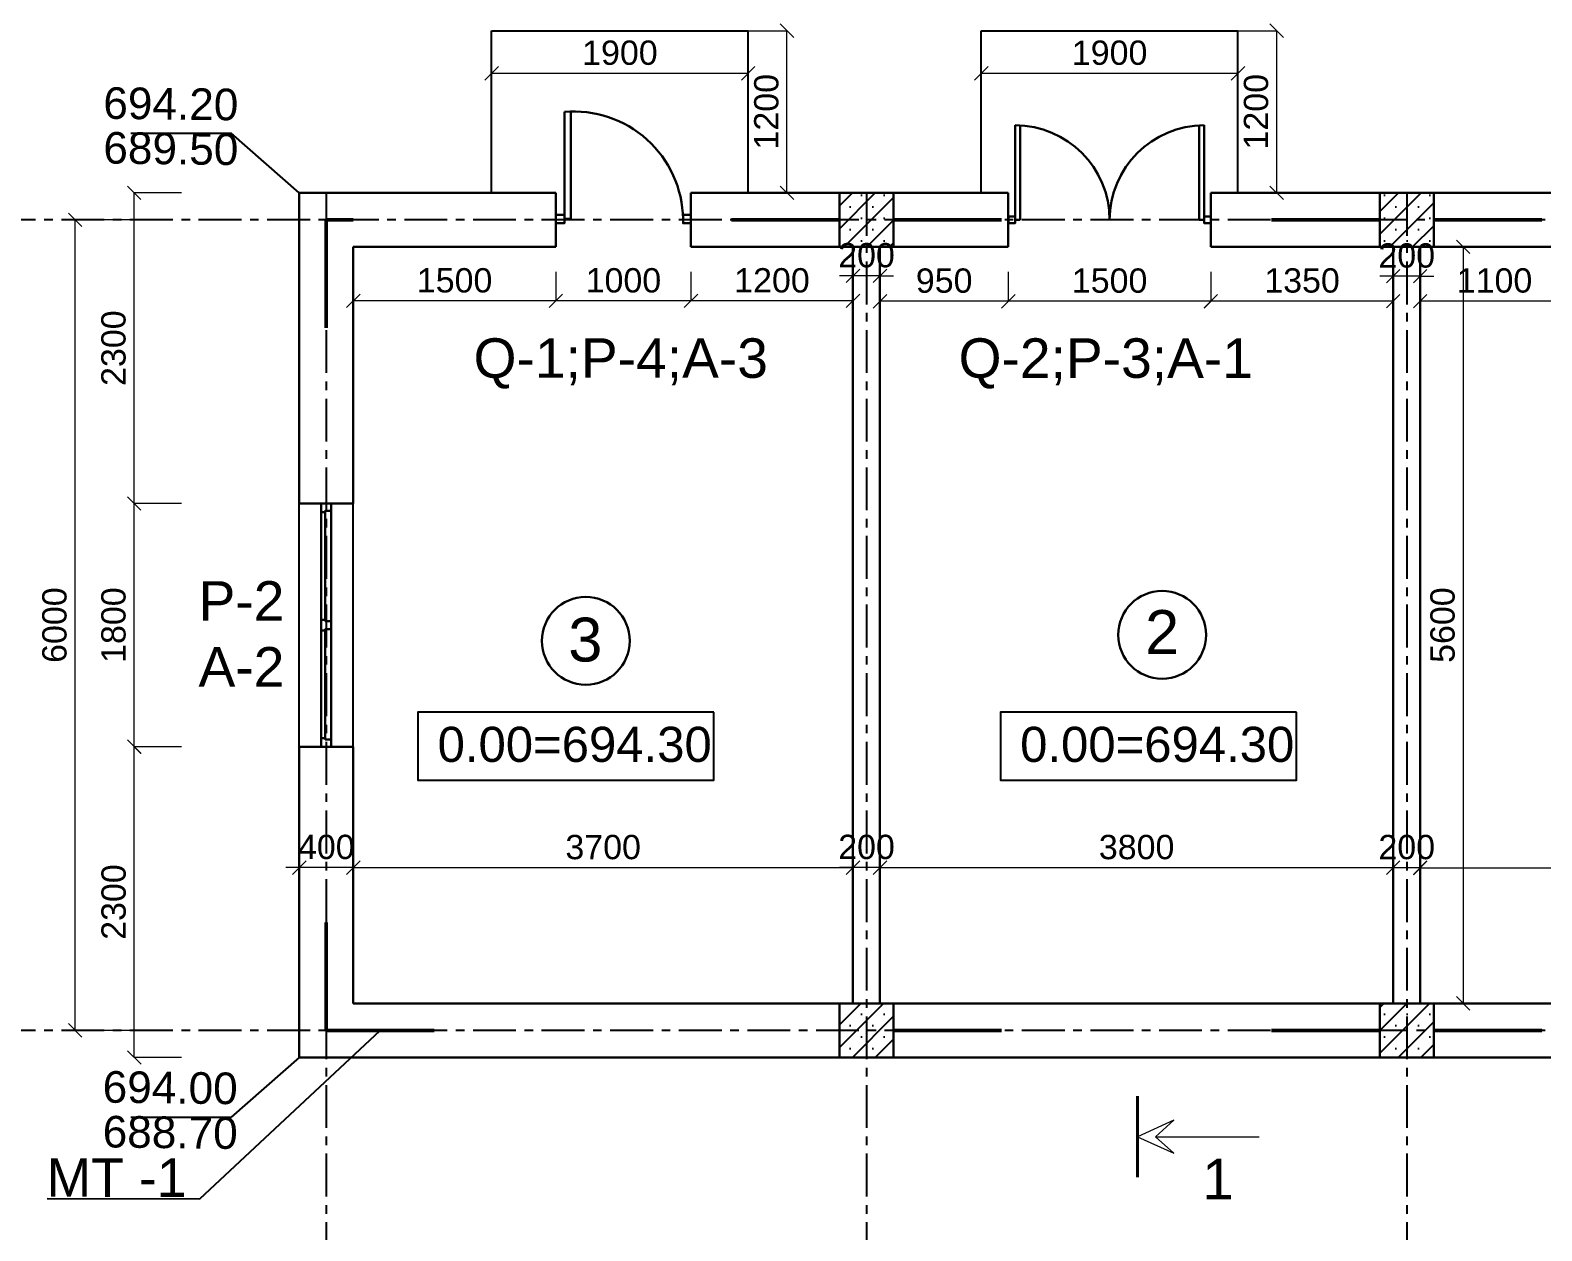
# Model space of a CAD drawing. Header units: millimetres. Extents: x 120281 to 1416367021, y -641565767 to 918373.
# Drawn here: x 1189481 to 1200673, y 846599 to 855485 of the extents above; entities that cross this region are included whole.
import ezdxf

# ---------------------------------------------------------------- set-up
doc = ezdxf.new("R2010")
doc.units = ezdxf.units.MM
doc.linetypes.add('CENTER', pattern=[50.8, 31.75, -6.35, 6.35, -6.35])
for name, color, linetype, lineweight in [('33', 7, 'Continuous', 35), ('Layer2', 7, 'Continuous', 13), ('Otaqların işarə rəqəminin dairəsi', 124, 'Continuous', 30), ('Xar. ölcülər.-1', 230, 'Continuous', 15), ('Xarici divarlar', 222, 'Continuous', 25), ('Yazı', 7, 'Continuous', 15), ('аракясмя', 130, 'Continuous', 20), ('колонна', 50, 'Continuous', 40), ('окна', 150, 'Continuous', 15), ('оси', 85, 'CENTER', 9), ('размер', 90, 'Continuous', 40)]:
    doc.layers.add(name, color=color, linetype=linetype, lineweight=lineweight)
doc.layers.add('Калонлар', color=7, linetype='Continuous')
doc.styles.add('Annotative', font='arial.ttf')
doc.styles.add('ARIAL', font='arial.ttf')
doc.styles.add('Arial-065-0', font='arial.ttf', dxfattribs={"width": 0.65})
doc.styles.add('Standart', font='arial.ttf')
doc.styles.add('style5', font='times.ttf', dxfattribs={"height": 400})
doc.styles.add('Times New  Roman', font='times.ttf')
doc.dimstyles.new('250', dxfattribs={"dimtxt": 370, "dimasz": 100, "dimexe": 1.25, "dimexo": 0.625, "dimgap": 60, "dimtad": 1, "dimtxsty": 'Times New  Roman', "dimblk": 'OBLIQUE', "dimcen": 2.5, "dimadec": 0, "dimazin": 0, "dimtfac": 1, "dimtix": 1, "dimtmove": 0, "dimatfit": 3, "dimldrblk": 'OBLIQUE', "dimfxl": 1, "dimlwd": 0, "dimlwe": 0, "dimarcsym": 0})
pattern_1 = [(45, (1602188.6, 1219142.45), (-84.1899, 84.1899), []), (45, (1602272.79, 1219142.45), (-84.1899, 84.1899), [0, -119.0625])]

# ---------------------------------------------------------------- blocks, each defined once
blk = doc.blocks.new('пянжяря 1800')
at = {"layer": 'окна', "color": 0, "lineweight": 30}
for p, q in [((388031, 136030), (388031, 137702)), ((388061, 136896), (388061, 137702)), ((388106, 137712), (388106, 136020)), ((388061, 136030), (388061, 136836))]:
    blk.add_line(p, q, dxfattribs=at)
for points in [[(388031, 137702), (388031, 137766), (388106, 137766), (388106, 137712), (388061, 137712), (388061, 137702), (388031, 137702)], [(388106, 136836), (388106, 136896), (388061, 136896), (388061, 136906), (388031, 136906), (388031, 136826), (388061, 136826), (388061, 136836), (388106, 136836)], [(388031, 136030), (388031, 135966), (388106, 135966), (388106, 136020), (388061, 136020), (388061, 136030), (388031, 136030)]]:
    blk.add_lwpolyline(points, dxfattribs=at)
blk = doc.blocks.new('Гапы 1500')
at = {"layer": 'окна', "color": 0, "lineweight": 30}
for p, q in [((214475, 192748), (214475, 193448)), ((214513, 193447), (214513, 192748)), ((215838, 192748), (215838, 193447)), ((215875, 193448), (215875, 192748)), ((214513, 192748), (214475, 192748)), ((215875, 192748), (215838, 192748))]:
    blk.add_line(p, q, dxfattribs=at)
for points in [[(214425, 192773), (214425, 192723), (214475, 192723), (214475, 192773)], [(215875, 192773), (215875, 192723), (215925, 192723), (215925, 192773)]]:
    blk.add_lwpolyline(points, close=True, dxfattribs=at)
for centre, start, end in [((214475, 192748), 0, 90), ((215875, 192748), 90, 180)]:
    blk.add_arc(centre, 700, start, end, dxfattribs=at)
blk = doc.blocks.new('_Oblique')
at = {"color": 0, "linetype": 'ByBlock', "lineweight": -2}
blk.add_line((-0.5, -0.5), (0.5, 0.5), dxfattribs=at)
blk = doc.blocks.new('*D783')
at = {"layer": 'Defpoints', "color": 0, "lineweight": 53, "transparency": 16777216}
for p in [(1196523, 855292), (1198423, 855292), (1196523, 855166)]:
    blk.add_point(p, dxfattribs=at)
at = {"layer": 'Xar. ölcülər.-1', "color": 0, "lineweight": 0, "transparency": 16777216}
for p, q in [((1196523, 855292), (1196523, 855165)), ((1198423, 855292), (1198423, 855165)), ((1198423, 855166), (1196523, 855166))]:
    blk.add_line(p, q, dxfattribs=at)
at = {"layer": 'Xar. ölcülər.-1', "color": 0, "lineweight": 0, "transparency": 16777216, "xscale": 100, "yscale": 100, "zscale": 100, "rotation": 180}
blk.add_blockref('_Oblique', (1196523, 855166), dxfattribs=at)
at = {"layer": 'Xar. ölcülər.-1', "color": 0, "lineweight": 0, "transparency": 16777216, "xscale": 100, "yscale": 100, "zscale": 100}
blk.add_blockref('_Oblique', (1198423, 855166), dxfattribs=at)
at = {"layer": 'Xar. ölcülər.-1', "color": 0, "lineweight": 20, "transparency": 16777216, "insert": (1197473, 855318), "char_height": 180, "attachment_point": 5, "style": 'ARIAL'}
blk.add_mtext('1900', dxfattribs=at)
blk = doc.blocks.new('*D784')
at = {"layer": 'Defpoints', "color": 0, "lineweight": 53, "transparency": 16777216}
for p in [(1198423, 855482), (1198710, 855482), (1198423, 854282)]:
    blk.add_point(p, dxfattribs=at)
at = {"layer": 'Xar. ölcülər.-1', "color": 0, "lineweight": 0, "transparency": 16777216}
for p, q in [((1198423, 855482), (1198711, 855482)), ((1198710, 854282), (1198710, 855482)), ((1198423, 854282), (1198711, 854282))]:
    blk.add_line(p, q, dxfattribs=at)
at = {"layer": 'Xar. ölcülər.-1', "color": 0, "lineweight": 0, "transparency": 16777216, "xscale": 100, "yscale": 100, "zscale": 100}
for p, rotation in [((1198710, 855482), 90), ((1198710, 854282), 270)]:
    blk.add_blockref('_Oblique', p, dxfattribs=dict(at, rotation=rotation))
at = {"layer": 'Xar. ölcülər.-1', "color": 0, "lineweight": 20, "transparency": 16777216, "insert": (1198558, 854882), "char_height": 180, "attachment_point": 5, "rotation": 90, "style": 'ARIAL'}
blk.add_mtext('1200', dxfattribs=at)
blk = doc.blocks.new('*D683')
at = {"layer": 'Defpoints', "color": 0, "lineweight": 53, "transparency": 16777216}
for p in [(1192897, 855292), (1194797, 855292), (1192897, 855166)]:
    blk.add_point(p, dxfattribs=at)
at = {"layer": 'Xar. ölcülər.-1', "color": 0, "lineweight": 0, "transparency": 16777216}
for p, q in [((1192897, 855292), (1192897, 855165)), ((1194797, 855292), (1194797, 855165)), ((1194797, 855166), (1192897, 855166))]:
    blk.add_line(p, q, dxfattribs=at)
at = {"layer": 'Xar. ölcülər.-1', "color": 0, "lineweight": 0, "transparency": 16777216, "xscale": 100, "yscale": 100, "zscale": 100, "rotation": 180}
blk.add_blockref('_Oblique', (1192897, 855166), dxfattribs=at)
at = {"layer": 'Xar. ölcülər.-1', "color": 0, "lineweight": 0, "transparency": 16777216, "xscale": 100, "yscale": 100, "zscale": 100}
blk.add_blockref('_Oblique', (1194797, 855166), dxfattribs=at)
at = {"layer": 'Xar. ölcülər.-1', "color": 0, "lineweight": 20, "transparency": 16777216, "insert": (1193847, 855318), "char_height": 180, "attachment_point": 5, "style": 'ARIAL'}
blk.add_mtext('1900', dxfattribs=at)
blk = doc.blocks.new('*D684')
at = {"layer": 'Defpoints', "color": 0, "lineweight": 53, "transparency": 16777216}
for p in [(1194797, 855482), (1195084, 855482), (1194797, 854282)]:
    blk.add_point(p, dxfattribs=at)
at = {"layer": 'Xar. ölcülər.-1', "color": 0, "lineweight": 0, "transparency": 16777216}
for p, q in [((1194798, 855482), (1195085, 855482)), ((1195084, 854282), (1195084, 855482)), ((1194798, 854282), (1195085, 854282))]:
    blk.add_line(p, q, dxfattribs=at)
at = {"layer": 'Xar. ölcülər.-1', "color": 0, "lineweight": 0, "transparency": 16777216, "xscale": 100, "yscale": 100, "zscale": 100}
for p, rotation in [((1195084, 855482), 90), ((1195084, 854282), 270)]:
    blk.add_blockref('_Oblique', p, dxfattribs=dict(at, rotation=rotation))
at = {"layer": 'Xar. ölcülər.-1', "color": 0, "lineweight": 20, "transparency": 16777216, "insert": (1194932, 854882), "char_height": 180, "attachment_point": 5, "rotation": 90, "style": 'ARIAL'}
blk.add_mtext('1200', dxfattribs=at)
blk = doc.blocks.new('*D692')
at = {"layer": 'Defpoints', "color": 0, "lineweight": 53, "transparency": 16777216}
for p in [(1190251, 850182), (1190601, 850182), (1190601, 847882)]:
    blk.add_point(p, dxfattribs=at)
at = {"layer": 'Xar. ölcülər.-1', "color": 0, "lineweight": 0, "transparency": 16777216}
for p, q in [((1190600, 850182), (1190250, 850182)), ((1190251, 847882), (1190251, 850182)), ((1190600, 847882), (1190250, 847882))]:
    blk.add_line(p, q, dxfattribs=at)
at = {"layer": 'Xar. ölcülər.-1', "color": 0, "lineweight": 0, "transparency": 16777216, "xscale": 100, "yscale": 100, "zscale": 100}
for p, rotation in [((1190251, 850182), 90), ((1190251, 847882), 270)]:
    blk.add_blockref('_Oblique', p, dxfattribs=dict(at, rotation=rotation))
at = {"layer": 'Xar. ölcülər.-1', "color": 0, "lineweight": 20, "transparency": 16777216, "insert": (1190099, 849032), "char_height": 180, "attachment_point": 5, "rotation": 90, "style": 'ARIAL'}
blk.add_mtext('2300', dxfattribs=at)
blk = doc.blocks.new('*D693')
at = {"layer": 'Defpoints', "color": 0, "lineweight": 53, "transparency": 16777216}
for p in [(1190250, 851982), (1190601, 851982), (1190601, 850182)]:
    blk.add_point(p, dxfattribs=at)
at = {"layer": 'Xar. ölcülər.-1', "color": 0, "lineweight": 0, "transparency": 16777216}
for p, q in [((1190600, 851982), (1190249, 851982)), ((1190250, 850182), (1190250, 851982)), ((1190600, 850182), (1190249, 850182))]:
    blk.add_line(p, q, dxfattribs=at)
at = {"layer": 'Xar. ölcülər.-1', "color": 0, "lineweight": 0, "transparency": 16777216, "xscale": 100, "yscale": 100, "zscale": 100}
for p, rotation in [((1190250, 851982), 90), ((1190250, 850182), 270)]:
    blk.add_blockref('_Oblique', p, dxfattribs=dict(at, rotation=rotation))
at = {"layer": 'Xar. ölcülər.-1', "color": 0, "lineweight": 20, "transparency": 16777216, "insert": (1190098, 851082), "char_height": 180, "attachment_point": 5, "rotation": 90, "style": 'ARIAL'}
blk.add_mtext('1800', dxfattribs=at)
blk = doc.blocks.new('*D694')
at = {"layer": 'Defpoints', "color": 0, "lineweight": 53, "transparency": 16777216}
for p in [(1190250, 854282), (1190601, 854282), (1190601, 851982)]:
    blk.add_point(p, dxfattribs=at)
at = {"layer": 'Xar. ölcülər.-1', "color": 0, "lineweight": 0, "transparency": 16777216}
for p, q in [((1190600, 854282), (1190249, 854282)), ((1190250, 851982), (1190250, 854282)), ((1190600, 851982), (1190249, 851982))]:
    blk.add_line(p, q, dxfattribs=at)
at = {"layer": 'Xar. ölcülər.-1', "color": 0, "lineweight": 0, "transparency": 16777216, "xscale": 100, "yscale": 100, "zscale": 100}
for p, rotation in [((1190250, 854282), 90), ((1190250, 851982), 270)]:
    blk.add_blockref('_Oblique', p, dxfattribs=dict(at, rotation=rotation))
at = {"layer": 'Xar. ölcülər.-1', "color": 0, "lineweight": 20, "transparency": 16777216, "insert": (1190098, 853132), "char_height": 180, "attachment_point": 5, "rotation": 90, "style": 'ARIAL'}
blk.add_mtext('2300', dxfattribs=at)
blk = doc.blocks.new('*D695')
at = {"layer": 'Defpoints', "color": 0, "lineweight": 53, "transparency": 16777216}
for p in [(1189813, 854082), (1190250, 854082), (1190255, 848082)]:
    blk.add_point(p, dxfattribs=at)
at = {"layer": 'Xar. ölcülər.-1', "color": 0, "lineweight": 0, "transparency": 16777216}
for p, q in [((1190249, 854082), (1189812, 854082)), ((1189813, 848082), (1189813, 854082)), ((1190254, 848082), (1189812, 848082))]:
    blk.add_line(p, q, dxfattribs=at)
at = {"layer": 'Xar. ölcülər.-1', "color": 0, "lineweight": 0, "transparency": 16777216, "xscale": 100, "yscale": 100, "zscale": 100}
for p, rotation in [((1189813, 854082), 90), ((1189813, 848082), 270)]:
    blk.add_blockref('_Oblique', p, dxfattribs=dict(at, rotation=rotation))
at = {"layer": 'Xar. ölcülər.-1', "color": 0, "lineweight": 20, "transparency": 16777216, "insert": (1189661, 851082), "char_height": 180, "attachment_point": 5, "rotation": 90, "style": 'ARIAL'}
blk.add_mtext('6000', dxfattribs=at)
blk = doc.blocks.new('*D697')
at = {"layer": 'Defpoints', "color": 0, "lineweight": 53, "transparency": 16777216}
for p in [(1199773, 849284), (1199773, 848997), (1211473, 848997)]:
    blk.add_point(p, dxfattribs=at)
at = {"layer": 'Xar. ölcülər.-1', "color": 0, "lineweight": 0, "transparency": 16777216}
for p, q in [((1199773, 848998), (1199773, 849285)), ((1211473, 849284), (1199773, 849284)), ((1211473, 848998), (1211473, 849285))]:
    blk.add_line(p, q, dxfattribs=at)
at = {"layer": 'Xar. ölcülər.-1', "color": 0, "lineweight": 0, "transparency": 16777216, "xscale": 100, "yscale": 100, "zscale": 100, "rotation": 180}
blk.add_blockref('_Oblique', (1199773, 849284), dxfattribs=at)
at = {"layer": 'Xar. ölcülər.-1', "color": 0, "lineweight": 0, "transparency": 16777216, "xscale": 100, "yscale": 100, "zscale": 100}
blk.add_blockref('_Oblique', (1211473, 849284), dxfattribs=at)
at = {"layer": 'Xar. ölcülər.-1', "color": 0, "lineweight": 20, "transparency": 16777216, "insert": (1205623, 849436), "char_height": 180, "attachment_point": 5, "style": 'ARIAL'}
blk.add_mtext('11700', dxfattribs=at)
blk = doc.blocks.new('*D698')
at = {"layer": 'Defpoints', "color": 0, "lineweight": 53, "transparency": 16777216}
for p in [(1199573, 849286), (1199573, 849286), (1199773, 849286)]:
    blk.add_point(p, dxfattribs=at)
at = {"layer": 'Xar. ölcülər.-1', "color": 0, "lineweight": 0, "transparency": 16777216}
for p, q in [((1199573, 849286), (1199473, 849286)), ((1199573, 849286), (1199573, 849287)), ((1199773, 849286), (1199573, 849286)), ((1199773, 849286), (1199773, 849287)), ((1199773, 849286), (1199873, 849286))]:
    blk.add_line(p, q, dxfattribs=at)
at = {"layer": 'Xar. ölcülər.-1', "color": 0, "lineweight": 0, "transparency": 16777216, "xscale": 100, "yscale": 100, "zscale": 100}
blk.add_blockref('_Oblique', (1199573, 849286), dxfattribs=at)
at = {"layer": 'Xar. ölcülər.-1', "color": 0, "lineweight": 0, "transparency": 16777216, "xscale": 100, "yscale": 100, "zscale": 100, "rotation": 180}
blk.add_blockref('_Oblique', (1199773, 849286), dxfattribs=at)
at = {"layer": 'Xar. ölcülər.-1', "color": 0, "lineweight": 20, "transparency": 16777216, "insert": (1199673, 849438), "char_height": 180, "attachment_point": 5, "style": 'ARIAL'}
blk.add_mtext('200', dxfattribs=at)
blk = doc.blocks.new('*D699')
at = {"layer": 'Defpoints', "color": 0, "lineweight": 53, "transparency": 16777216}
for p in [(1195773, 849286), (1195773, 848997), (1199573, 848997)]:
    blk.add_point(p, dxfattribs=at)
at = {"layer": 'Xar. ölcülər.-1', "color": 0, "lineweight": 0, "transparency": 16777216}
for p, q in [((1195773, 848998), (1195773, 849287)), ((1199573, 849286), (1195773, 849286)), ((1199573, 848998), (1199573, 849287))]:
    blk.add_line(p, q, dxfattribs=at)
at = {"layer": 'Xar. ölcülər.-1', "color": 0, "lineweight": 0, "transparency": 16777216, "xscale": 100, "yscale": 100, "zscale": 100, "rotation": 180}
blk.add_blockref('_Oblique', (1195773, 849286), dxfattribs=at)
at = {"layer": 'Xar. ölcülər.-1', "color": 0, "lineweight": 0, "transparency": 16777216, "xscale": 100, "yscale": 100, "zscale": 100}
blk.add_blockref('_Oblique', (1199573, 849286), dxfattribs=at)
at = {"layer": 'Xar. ölcülər.-1', "color": 0, "lineweight": 20, "transparency": 16777216, "insert": (1197673, 849438), "char_height": 180, "attachment_point": 5, "style": 'ARIAL'}
blk.add_mtext('3800', dxfattribs=at)
blk = doc.blocks.new('*D700')
at = {"layer": 'Defpoints', "color": 0, "lineweight": 53, "transparency": 16777216}
for p in [(1195573, 849287), (1195573, 849287), (1195773, 849287)]:
    blk.add_point(p, dxfattribs=at)
at = {"layer": 'Xar. ölcülər.-1', "color": 0, "lineweight": 0, "transparency": 16777216}
for p, q in [((1195573, 849287), (1195473, 849287)), ((1195573, 849288), (1195573, 849288)), ((1195773, 849287), (1195573, 849287)), ((1195773, 849288), (1195773, 849288)), ((1195773, 849287), (1195873, 849287))]:
    blk.add_line(p, q, dxfattribs=at)
at = {"layer": 'Xar. ölcülər.-1', "color": 0, "lineweight": 0, "transparency": 16777216, "xscale": 100, "yscale": 100, "zscale": 100}
blk.add_blockref('_Oblique', (1195573, 849287), dxfattribs=at)
at = {"layer": 'Xar. ölcülər.-1', "color": 0, "lineweight": 0, "transparency": 16777216, "xscale": 100, "yscale": 100, "zscale": 100, "rotation": 180}
blk.add_blockref('_Oblique', (1195773, 849287), dxfattribs=at)
at = {"layer": 'Xar. ölcülər.-1', "color": 0, "lineweight": 20, "transparency": 16777216, "insert": (1195673, 849439), "char_height": 180, "attachment_point": 5, "style": 'ARIAL'}
blk.add_mtext('200', dxfattribs=at)
blk = doc.blocks.new('*D701')
at = {"layer": 'Defpoints', "color": 0, "lineweight": 53, "transparency": 16777216}
for p in [(1191873, 849286), (1191873, 848997), (1195573, 848997)]:
    blk.add_point(p, dxfattribs=at)
at = {"layer": 'Xar. ölcülər.-1', "color": 0, "lineweight": 0, "transparency": 16777216}
for p, q in [((1191873, 848998), (1191873, 849287)), ((1195573, 849286), (1191873, 849286)), ((1195573, 848998), (1195573, 849287))]:
    blk.add_line(p, q, dxfattribs=at)
at = {"layer": 'Xar. ölcülər.-1', "color": 0, "lineweight": 0, "transparency": 16777216, "xscale": 100, "yscale": 100, "zscale": 100, "rotation": 180}
blk.add_blockref('_Oblique', (1191873, 849286), dxfattribs=at)
at = {"layer": 'Xar. ölcülər.-1', "color": 0, "lineweight": 0, "transparency": 16777216, "xscale": 100, "yscale": 100, "zscale": 100}
blk.add_blockref('_Oblique', (1195573, 849286), dxfattribs=at)
at = {"layer": 'Xar. ölcülər.-1', "color": 0, "lineweight": 20, "transparency": 16777216, "insert": (1193723, 849438), "char_height": 180, "attachment_point": 5, "style": 'ARIAL'}
blk.add_mtext('3700', dxfattribs=at)
blk = doc.blocks.new('*D702')
at = {"layer": 'Defpoints', "color": 0, "lineweight": 53, "transparency": 16777216}
for p in [(1191473, 849287), (1191473, 849033), (1191873, 849033)]:
    blk.add_point(p, dxfattribs=at)
at = {"layer": 'Xar. ölcülər.-1', "color": 0, "lineweight": 0, "transparency": 16777216}
for p, q in [((1191473, 849287), (1191373, 849287)), ((1191473, 849033), (1191473, 849288)), ((1191873, 849287), (1191473, 849287)), ((1191873, 849033), (1191873, 849288)), ((1191873, 849287), (1191973, 849287))]:
    blk.add_line(p, q, dxfattribs=at)
at = {"layer": 'Xar. ölcülər.-1', "color": 0, "lineweight": 0, "transparency": 16777216, "xscale": 100, "yscale": 100, "zscale": 100}
blk.add_blockref('_Oblique', (1191473, 849287), dxfattribs=at)
at = {"layer": 'Xar. ölcülər.-1', "color": 0, "lineweight": 0, "transparency": 16777216, "xscale": 100, "yscale": 100, "zscale": 100, "rotation": 180}
blk.add_blockref('_Oblique', (1191873, 849287), dxfattribs=at)
at = {"layer": 'Xar. ölcülər.-1', "color": 0, "lineweight": 20, "transparency": 16777216, "insert": (1191673, 849439), "char_height": 180, "attachment_point": 5, "style": 'ARIAL'}
blk.add_mtext('400', dxfattribs=at)
blk = doc.blocks.new('*D794')
at = {"layer": 'Defpoints', "color": 0, "lineweight": 53, "transparency": 16777216}
for p in [(1199773, 853697), (1200873, 853697), (1199773, 853480)]:
    blk.add_point(p, dxfattribs=at)
at = {"layer": 'Xar. ölcülər.-1', "color": 0, "lineweight": 0, "transparency": 16777216}
for p, q in [((1199773, 853697), (1199773, 853479)), ((1200873, 853697), (1200873, 853479)), ((1200873, 853480), (1199773, 853480))]:
    blk.add_line(p, q, dxfattribs=at)
at = {"layer": 'Xar. ölcülər.-1', "color": 0, "lineweight": 0, "transparency": 16777216, "xscale": 100, "yscale": 100, "zscale": 100, "rotation": 180}
blk.add_blockref('_Oblique', (1199773, 853480), dxfattribs=at)
at = {"layer": 'Xar. ölcülər.-1', "color": 0, "lineweight": 0, "transparency": 16777216, "xscale": 100, "yscale": 100, "zscale": 100}
blk.add_blockref('_Oblique', (1200873, 853480), dxfattribs=at)
at = {"layer": 'Xar. ölcülər.-1', "color": 0, "lineweight": 20, "transparency": 16777216, "insert": (1200323, 853632), "char_height": 180, "attachment_point": 5, "style": 'ARIAL'}
blk.add_mtext('1100', dxfattribs=at)
blk = doc.blocks.new('*D795')
at = {"layer": 'Defpoints', "color": 0, "lineweight": 53, "transparency": 16777216}
for p in [(1199573, 853882), (1199773, 853882), (1199573, 853665)]:
    blk.add_point(p, dxfattribs=at)
at = {"layer": 'Xar. ölcülər.-1', "color": 0, "lineweight": 0, "transparency": 16777216}
for p, q in [((1199573, 853881), (1199573, 853664)), ((1199773, 853881), (1199773, 853664)), ((1199573, 853665), (1199473, 853665)), ((1199773, 853665), (1199573, 853665)), ((1199773, 853665), (1199873, 853665))]:
    blk.add_line(p, q, dxfattribs=at)
at = {"layer": 'Xar. ölcülər.-1', "color": 0, "lineweight": 0, "transparency": 16777216, "xscale": 100, "yscale": 100, "zscale": 100}
blk.add_blockref('_Oblique', (1199573, 853665), dxfattribs=at)
at = {"layer": 'Xar. ölcülər.-1', "color": 0, "lineweight": 0, "transparency": 16777216, "xscale": 100, "yscale": 100, "zscale": 100, "rotation": 180}
blk.add_blockref('_Oblique', (1199773, 853665), dxfattribs=at)
at = {"layer": 'Xar. ölcülər.-1', "color": 0, "lineweight": 20, "transparency": 16777216, "insert": (1199673, 853817), "char_height": 180, "attachment_point": 5, "style": 'ARIAL'}
blk.add_mtext('200', dxfattribs=at)
blk = doc.blocks.new('*D796')
at = {"layer": 'Defpoints', "color": 0, "lineweight": 53, "transparency": 16777216}
for p in [(1198223, 853697), (1199573, 853697), (1198223, 853480)]:
    blk.add_point(p, dxfattribs=at)
at = {"layer": 'Xar. ölcülər.-1', "color": 0, "lineweight": 0, "transparency": 16777216}
for p, q in [((1198223, 853697), (1198223, 853479)), ((1199573, 853697), (1199573, 853479)), ((1199573, 853480), (1198223, 853480))]:
    blk.add_line(p, q, dxfattribs=at)
at = {"layer": 'Xar. ölcülər.-1', "color": 0, "lineweight": 0, "transparency": 16777216, "xscale": 100, "yscale": 100, "zscale": 100, "rotation": 180}
blk.add_blockref('_Oblique', (1198223, 853480), dxfattribs=at)
at = {"layer": 'Xar. ölcülər.-1', "color": 0, "lineweight": 0, "transparency": 16777216, "xscale": 100, "yscale": 100, "zscale": 100}
blk.add_blockref('_Oblique', (1199573, 853480), dxfattribs=at)
at = {"layer": 'Xar. ölcülər.-1', "color": 0, "lineweight": 20, "transparency": 16777216, "insert": (1198898, 853632), "char_height": 180, "attachment_point": 5, "style": 'ARIAL'}
blk.add_mtext('1350', dxfattribs=at)
blk = doc.blocks.new('*D797')
at = {"layer": 'Defpoints', "color": 0, "lineweight": 53, "transparency": 16777216}
for p in [(1196723, 853697), (1198223, 853697), (1196723, 853479)]:
    blk.add_point(p, dxfattribs=at)
at = {"layer": 'Xar. ölcülər.-1', "color": 0, "lineweight": 0, "transparency": 16777216}
for p, q in [((1196723, 853697), (1196723, 853478)), ((1198223, 853697), (1198223, 853478)), ((1198223, 853479), (1196723, 853479))]:
    blk.add_line(p, q, dxfattribs=at)
at = {"layer": 'Xar. ölcülər.-1', "color": 0, "lineweight": 0, "transparency": 16777216, "xscale": 100, "yscale": 100, "zscale": 100, "rotation": 180}
blk.add_blockref('_Oblique', (1196723, 853479), dxfattribs=at)
at = {"layer": 'Xar. ölcülər.-1', "color": 0, "lineweight": 0, "transparency": 16777216, "xscale": 100, "yscale": 100, "zscale": 100}
blk.add_blockref('_Oblique', (1198223, 853479), dxfattribs=at)
at = {"layer": 'Xar. ölcülər.-1', "color": 0, "lineweight": 20, "transparency": 16777216, "insert": (1197473, 853631), "char_height": 180, "attachment_point": 5, "style": 'ARIAL'}
blk.add_mtext('1500', dxfattribs=at)
blk = doc.blocks.new('*D798')
at = {"layer": 'Defpoints', "color": 0, "lineweight": 53, "transparency": 16777216}
for p in [(1195773, 853697), (1196723, 853697), (1195773, 853479)]:
    blk.add_point(p, dxfattribs=at)
at = {"layer": 'Xar. ölcülər.-1', "color": 0, "lineweight": 0, "transparency": 16777216}
for p, q in [((1195773, 853697), (1195773, 853478)), ((1196723, 853697), (1196723, 853478)), ((1196723, 853479), (1195773, 853479))]:
    blk.add_line(p, q, dxfattribs=at)
at = {"layer": 'Xar. ölcülər.-1', "color": 0, "lineweight": 0, "transparency": 16777216, "xscale": 100, "yscale": 100, "zscale": 100, "rotation": 180}
blk.add_blockref('_Oblique', (1195773, 853479), dxfattribs=at)
at = {"layer": 'Xar. ölcülər.-1', "color": 0, "lineweight": 0, "transparency": 16777216, "xscale": 100, "yscale": 100, "zscale": 100}
blk.add_blockref('_Oblique', (1196723, 853479), dxfattribs=at)
at = {"layer": 'Xar. ölcülər.-1', "color": 0, "lineweight": 20, "transparency": 16777216, "insert": (1196248, 853631), "char_height": 180, "attachment_point": 5, "style": 'ARIAL'}
blk.add_mtext('950', dxfattribs=at)
blk = doc.blocks.new('*D799')
at = {"layer": 'Defpoints', "color": 0, "lineweight": 53, "transparency": 16777216}
for p in [(1195573, 853882), (1195773, 853882), (1195573, 853667)]:
    blk.add_point(p, dxfattribs=at)
at = {"layer": 'Xar. ölcülər.-1', "color": 0, "lineweight": 0, "transparency": 16777216}
for p, q in [((1195573, 853881), (1195573, 853666)), ((1195773, 853881), (1195773, 853666)), ((1195573, 853667), (1195473, 853667)), ((1195773, 853667), (1195573, 853667)), ((1195773, 853667), (1195873, 853667))]:
    blk.add_line(p, q, dxfattribs=at)
at = {"layer": 'Xar. ölcülər.-1', "color": 0, "lineweight": 0, "transparency": 16777216, "xscale": 100, "yscale": 100, "zscale": 100}
blk.add_blockref('_Oblique', (1195573, 853667), dxfattribs=at)
at = {"layer": 'Xar. ölcülər.-1', "color": 0, "lineweight": 0, "transparency": 16777216, "xscale": 100, "yscale": 100, "zscale": 100, "rotation": 180}
blk.add_blockref('_Oblique', (1195773, 853667), dxfattribs=at)
at = {"layer": 'Xar. ölcülər.-1', "color": 0, "lineweight": 20, "transparency": 16777216, "insert": (1195673, 853819), "char_height": 180, "attachment_point": 5, "style": 'ARIAL'}
blk.add_mtext('200', dxfattribs=at)
blk = doc.blocks.new('*D800')
at = {"layer": 'Defpoints', "color": 0, "lineweight": 53, "transparency": 16777216}
for p in [(1194373, 853697), (1195573, 853697), (1194373, 853482)]:
    blk.add_point(p, dxfattribs=at)
at = {"layer": 'Xar. ölcülər.-1', "color": 0, "lineweight": 0, "transparency": 16777216}
for p, q in [((1194373, 853697), (1194373, 853481)), ((1195573, 853697), (1195573, 853481)), ((1195573, 853482), (1194373, 853482))]:
    blk.add_line(p, q, dxfattribs=at)
at = {"layer": 'Xar. ölcülər.-1', "color": 0, "lineweight": 0, "transparency": 16777216, "xscale": 100, "yscale": 100, "zscale": 100, "rotation": 180}
blk.add_blockref('_Oblique', (1194373, 853482), dxfattribs=at)
at = {"layer": 'Xar. ölcülər.-1', "color": 0, "lineweight": 0, "transparency": 16777216, "xscale": 100, "yscale": 100, "zscale": 100}
blk.add_blockref('_Oblique', (1195573, 853482), dxfattribs=at)
at = {"layer": 'Xar. ölcülər.-1', "color": 0, "lineweight": 20, "transparency": 16777216, "insert": (1194973, 853633), "char_height": 180, "attachment_point": 5, "style": 'ARIAL'}
blk.add_mtext('1200', dxfattribs=at)
blk = doc.blocks.new('*D801')
at = {"layer": 'Defpoints', "color": 0, "lineweight": 53, "transparency": 16777216}
for p in [(1193373, 853697), (1194373, 853697), (1193373, 853482)]:
    blk.add_point(p, dxfattribs=at)
at = {"layer": 'Xar. ölcülər.-1', "color": 0, "lineweight": 0, "transparency": 16777216}
for p, q in [((1193373, 853697), (1193373, 853481)), ((1194373, 853697), (1194373, 853481)), ((1194373, 853482), (1193373, 853482))]:
    blk.add_line(p, q, dxfattribs=at)
at = {"layer": 'Xar. ölcülər.-1', "color": 0, "lineweight": 0, "transparency": 16777216, "xscale": 100, "yscale": 100, "zscale": 100, "rotation": 180}
blk.add_blockref('_Oblique', (1193373, 853482), dxfattribs=at)
at = {"layer": 'Xar. ölcülər.-1', "color": 0, "lineweight": 0, "transparency": 16777216, "xscale": 100, "yscale": 100, "zscale": 100}
blk.add_blockref('_Oblique', (1194373, 853482), dxfattribs=at)
at = {"layer": 'Xar. ölcülər.-1', "color": 0, "lineweight": 20, "transparency": 16777216, "insert": (1193873, 853633), "char_height": 180, "attachment_point": 5, "style": 'ARIAL'}
blk.add_mtext('1000', dxfattribs=at)
blk = doc.blocks.new('*D704')
at = {"layer": 'Defpoints', "color": 0, "lineweight": 53, "transparency": 16777216}
for p in [(1191873, 853697), (1193373, 853697), (1191873, 853482)]:
    blk.add_point(p, dxfattribs=at)
at = {"layer": 'Xar. ölcülər.-1', "color": 0, "lineweight": 0, "transparency": 16777216}
for p, q in [((1191873, 853697), (1191873, 853481)), ((1193373, 853697), (1193373, 853481)), ((1193373, 853482), (1191873, 853482))]:
    blk.add_line(p, q, dxfattribs=at)
at = {"layer": 'Xar. ölcülər.-1', "color": 0, "lineweight": 0, "transparency": 16777216, "xscale": 100, "yscale": 100, "zscale": 100, "rotation": 180}
blk.add_blockref('_Oblique', (1191873, 853482), dxfattribs=at)
at = {"layer": 'Xar. ölcülər.-1', "color": 0, "lineweight": 0, "transparency": 16777216, "xscale": 100, "yscale": 100, "zscale": 100}
blk.add_blockref('_Oblique', (1193373, 853482), dxfattribs=at)
at = {"layer": 'Xar. ölcülər.-1', "color": 0, "lineweight": 20, "transparency": 16777216, "insert": (1192623, 853633), "char_height": 180, "attachment_point": 5, "style": 'ARIAL'}
blk.add_mtext('1500', dxfattribs=at)
blk = doc.blocks.new('*D802')
at = {"layer": 'Defpoints', "color": 0, "lineweight": 53, "transparency": 16777216}
for p in [(1200410, 853882), (1200091, 848282), (1200410, 848282)]:
    blk.add_point(p, dxfattribs=at)
at = {"layer": 'Xar. ölcülər.-1', "color": 0, "lineweight": 0, "transparency": 16777216}
for p, q in [((1200410, 853882), (1200090, 853882)), ((1200091, 853882), (1200091, 848282)), ((1200410, 848282), (1200090, 848282))]:
    blk.add_line(p, q, dxfattribs=at)
at = {"layer": 'Xar. ölcülər.-1', "color": 0, "lineweight": 0, "transparency": 16777216, "xscale": 100, "yscale": 100, "zscale": 100}
for p, rotation in [((1200091, 853882), 90), ((1200091, 848282), 270)]:
    blk.add_blockref('_Oblique', p, dxfattribs=dict(at, rotation=rotation))
at = {"layer": 'Xar. ölcülər.-1', "color": 0, "lineweight": 20, "transparency": 16777216, "insert": (1199939, 851082), "char_height": 180, "attachment_point": 5, "rotation": 90, "style": 'ARIAL'}
blk.add_mtext('5600', dxfattribs=at)

msp = doc.modelspace()

# ---------------------------------------------------------------- hatches: boundary and pattern name
at = {"layer": 'размер', "lineweight": 25}
h = msp.add_hatch(dxfattribs=at)
h.set_pattern_fill('SACNCR', color=0, scale=50, angle=360, style=0)
h.set_pattern_definition(pattern_1)
h.paths.add_polyline_path([(1195672.80945, 853881.80049), (1195472.80945, 853881.80049), (1195472.80945, 854081.80049), (1195672.80945, 854081.80049)])
h.paths.add_polyline_path([(1195872.80945, 853881.80049), (1195672.80945, 853881.80049), (1195672.80945, 854081.80049), (1195872.80945, 854081.80049)])
h.paths.add_polyline_path([(1195872.80945, 854081.80049), (1195672.80945, 854081.80049), (1195672.80945, 854281.80049), (1195872.80945, 854281.80049)])
h.paths.add_polyline_path([(1195672.80945, 854081.80049), (1195472.80945, 854081.80049), (1195472.80945, 854281.80049), (1195672.80945, 854281.80049)])
h = msp.add_hatch(dxfattribs=at)
h.set_pattern_fill('SACNCR', color=0, scale=50, angle=360, style=0)
h.set_pattern_definition(pattern_1)
h.paths.add_polyline_path([(1199672.80945, 853881.80049), (1199472.80945, 853881.80049), (1199472.80945, 854081.80049), (1199672.80945, 854081.80049)])
h.paths.add_polyline_path([(1199872.80945, 853881.80049), (1199672.80945, 853881.80049), (1199672.80945, 854081.80049), (1199872.80945, 854081.80049)])
h.paths.add_polyline_path([(1199872.80945, 854081.80049), (1199672.80945, 854081.80049), (1199672.80945, 854281.80049), (1199872.80945, 854281.80049)])
h.paths.add_polyline_path([(1199672.80945, 854081.80049), (1199472.80945, 854081.80049), (1199472.80945, 854281.80049), (1199672.80945, 854281.80049)])
h = msp.add_hatch(dxfattribs=at)
h.set_pattern_fill('SACNCR', color=0, scale=50, angle=360, style=0)
h.set_pattern_definition(pattern_1)
h.paths.add_polyline_path([(1195672.80945, 847881.80049), (1195472.80945, 847881.80049), (1195472.80945, 848081.80049), (1195672.80945, 848081.80049)])
h.paths.add_polyline_path([(1195872.80945, 847881.80049), (1195672.80945, 847881.80049), (1195672.80945, 848081.80049), (1195872.80945, 848081.80049)])
h.paths.add_polyline_path([(1195872.80945, 848081.80049), (1195672.80945, 848081.80049), (1195672.80945, 848281.80049), (1195872.80945, 848281.80049)])
h.paths.add_polyline_path([(1195672.80945, 848081.80049), (1195472.80945, 848081.80049), (1195472.80945, 848281.80049), (1195672.80945, 848281.80049)])
h = msp.add_hatch(dxfattribs=at)
h.set_pattern_fill('SACNCR', color=0, scale=50, angle=360, style=0)
h.set_pattern_definition(pattern_1)
h.paths.add_polyline_path([(1199672.80945, 847881.80049), (1199472.80945, 847881.80049), (1199472.80945, 848081.80049), (1199672.80945, 848081.80049)])
h.paths.add_polyline_path([(1199872.80945, 847881.80049), (1199672.80945, 847881.80049), (1199672.80945, 848081.80049), (1199872.80945, 848081.80049)])
h.paths.add_polyline_path([(1199872.80945, 848081.80049), (1199672.80945, 848081.80049), (1199672.80945, 848281.80049), (1199872.80945, 848281.80049)])
h.paths.add_polyline_path([(1199672.80945, 848081.80049), (1199472.80945, 848081.80049), (1199472.80945, 848281.80049), (1199672.80945, 848281.80049)])

# ---------------------------------------------------------------- linework, layer by layer
at = {"color": 1, "lineweight": 18}
msp.add_line((1191872.8114, 852103.12245), (1191872.8114, 852134.16869), dxfattribs=at)
at = {"color": 0}
for p, q in [((1190737.51721, 846836.06598), (1192072.86154, 848081.89215)), ((1189605.27195, 846836.61941), (1190737.51721, 846836.06598))]:
    msp.add_line(p, q, dxfattribs=at)
at = {"elevation": 0}
for points in [[(1194543.61088, 850438.08011), (1192351.68036, 850438.08011), (1192351.68036, 849934.79253), (1194543.61088, 849934.79253)], [(1198856.78877, 850438.08011), (1196664.85825, 850438.08011), (1196664.85825, 849934.79253), (1198856.78877, 849934.79253)]]:
    msp.add_lwpolyline(points, close=True, dxfattribs=at)
at = {"layer": '33', "lineweight": 15}
msp.add_line((1191879.30245, 853874.60323), (1191879.30245, 853874.60323), dxfattribs=at)
at = {"layer": 'Layer2', "color": 0, "lineweight": 25}
for p, q in [((1190224.53702, 854723.6111), (1190969.42586, 854723.12302)), ((1191472.80945, 854281.80049), (1190969.42586, 854723.12302)), ((1191472.80945, 847881.80049), (1190969.42586, 847440.47795)), ((1190224.53702, 847439.98987), (1190969.42586, 847440.47795))]:
    msp.add_line(p, q, dxfattribs=at)
at = {"layer": 'Otaqların işarə rəqəminin dairəsi', "color": 0}
for centre in [(1193594.42862, 850965.48568), (1197861.99684, 851009.86597)]:
    msp.add_circle(centre, 325, dxfattribs=at)
at = {"layer": 'Xarici divarlar', "color": 0, "lineweight": 30}
for p, q in [((1191472.80945, 851981.80049), (1191472.80945, 854281.80049)), ((1191472.80945, 854281.80049), (1193372.80945, 854281.80049)), ((1193372.80945, 854281.80049), (1193372.80945, 853881.80049)), ((1194372.80945, 854281.80049), (1195472.80945, 854281.80049)), ((1194372.80945, 854281.80049), (1194372.80945, 853881.80049)), ((1195872.80945, 854281.80049), (1196722.80945, 854281.80049)), ((1196722.80945, 854281.80049), (1196722.80945, 853881.80049)), ((1198222.80945, 854281.80049), (1199472.80945, 854281.80049)), ((1198222.80945, 854281.80049), (1198222.80945, 853881.80049)), ((1199872.80945, 854281.80049), (1200872.80945, 854281.80049)), ((1191872.80945, 851981.80049), (1191872.80945, 853881.80049)), ((1191872.80945, 853881.80049), (1193372.80945, 853881.80049)), ((1194372.80945, 853881.80049), (1195472.80945, 853881.80049)), ((1195572.80945, 848281.80049), (1195572.80945, 853881.80049)), ((1195772.80945, 848281.80049), (1195772.80945, 853881.80049)), ((1195872.80945, 853881.80049), (1196722.80945, 853881.80049)), ((1198222.80945, 853881.80049), (1199472.80945, 853881.80049)), ((1199572.80945, 848281.80049), (1199572.80945, 853881.80049)), ((1199772.80945, 848281.80049), (1199772.80945, 853881.80049)), ((1199872.80945, 853881.80049), (1200872.80945, 853881.80049)), ((1191872.80945, 851981.80049), (1191472.80945, 851981.80049)), ((1191472.80945, 847881.80049), (1191472.80945, 850181.80049)), ((1191872.80945, 850181.80049), (1191472.80945, 850181.80049)), ((1191872.80945, 848281.80049), (1191872.80945, 850181.80049)), ((1191872.80945, 848281.80049), (1195472.80945, 848281.80049)), ((1195366.04886, 848281.80049), (1195472.80945, 848281.80049)), ((1195872.80945, 848281.80049), (1199472.80945, 848281.80049)), ((1199872.80945, 848281.80049), (1205472.80945, 848281.80049)), ((1191472.80945, 847881.80049), (1195472.80945, 847881.80049)), ((1195366.04886, 847881.80049), (1195472.80945, 847881.80049)), ((1195872.80945, 847881.80049), (1199472.80945, 847881.80049)), ((1199872.80945, 847881.80049), (1205472.80945, 847881.80049))]:
    msp.add_line(p, q, dxfattribs=at)
for points in [[(1195472.80945, 853881.80049), (1195872.80945, 853881.80049), (1195872.80945, 854281.80049), (1195472.80945, 854281.80049)], [(1199472.80945, 853881.80049), (1199872.80945, 853881.80049), (1199872.80945, 854281.80049), (1199472.80945, 854281.80049)], [(1195472.80945, 847881.80049), (1195872.80945, 847881.80049), (1195872.80945, 848281.80049), (1195472.80945, 848281.80049)], [(1199472.80945, 847881.80049), (1199872.80945, 847881.80049), (1199872.80945, 848281.80049), (1199472.80945, 848281.80049)]]:
    msp.add_lwpolyline(points, close=True, dxfattribs=at)
at = {"layer": 'аракясмя', "color": 0, "lineweight": 25}
for p, q in [((1192897.19889, 854281.80049), (1192897.19889, 855481.80049)), ((1192897.19889, 855481.80049), (1194797.19889, 855481.80049)), ((1194797.19889, 854281.80049), (1194797.19889, 855481.80049)), ((1196522.80945, 854281.80049), (1196522.80945, 855481.80049)), ((1196522.80945, 855481.80049), (1198422.80945, 855481.80049)), ((1198422.80945, 854281.80049), (1198422.80945, 855481.80049)), ((1191472.80945, 850181.80049), (1191472.80945, 851981.80049)), ((1191872.80945, 850181.80049), (1191872.80945, 851981.80049))]:
    msp.add_line(p, q, dxfattribs=at)
at = {"layer": 'аракясмя', "color": 0}
msp.add_line((1197811.9386, 847295.37444), (1198580.36879, 847295.37444), dxfattribs=at)
msp.add_lwpolyline([(1197680.36879, 847295.37444), (1197949.4299, 847173.83951), (1197811.9386, 847295.37444), (1197949.4299, 847416.90936), (1197680.36879, 847295.37444)], dxfattribs=at)
at = {"layer": 'Калонлар', "color": 0, "lineweight": 50}
for p, q in [((1191672.80945, 854081.80049), (1191872.81138, 854081.80049)), ((1191672.80945, 854081.80049), (1191672.80945, 853281.80049)), ((1195472.80945, 854081.80049), (1194672.80945, 854081.80049)), ((1195872.80945, 854081.80049), (1196672.80945, 854081.80049)), ((1199472.80945, 854081.80049), (1198672.80945, 854081.80049)), ((1199872.80945, 854081.80049), (1200672.80945, 854081.80049)), ((1191672.80945, 848081.80049), (1191672.80945, 848881.80049)), ((1191672.80945, 848081.80049), (1192472.80945, 848081.80049)), ((1196672.80945, 848081.80049), (1195872.80945, 848081.80049)), ((1198672.80945, 848081.80049), (1199472.80945, 848081.80049)), ((1200672.80945, 848081.80049), (1199872.80945, 848081.80049))]:
    msp.add_line(p, q, dxfattribs=at)
at = {"layer": 'колонна', "color": 0}
msp.add_line((1197680.36879, 846995.37444), (1197680.36879, 847595.37444), dxfattribs=at)
at = {"layer": 'окна', "color": 0, "lineweight": 30}
for p, q in [((1193435.58612, 854881.27703), (1193435.58612, 854088.18882)), ((1193482.66863, 854088.18882), (1193482.66863, 854880.01499)), ((1193435.58612, 854088.18882), (1193482.66863, 854088.18882))]:
    msp.add_line(p, q, dxfattribs=at)
for points in [[(1193435.58612, 854119.57716), (1193435.58612, 854056.80049), (1193372.80945, 854056.80049), (1193372.80945, 854119.57716)], [(1194372.80945, 854119.57716), (1194372.80945, 854056.80049), (1194314.45956, 854056.80049), (1194314.45956, 854119.57716)]]:
    msp.add_lwpolyline(points, close=True, dxfattribs=at)
msp.add_arc((1193505.34129, 854075.06438), 809.22471, 0.929295037, 94.945032658, dxfattribs=at)
at = {"layer": 'оси', "color": 0, "lineweight": 25, "ltscale": 10}
for p, q in [((1191672.80945, 854281.80049), (1191672.80945, 844072.06049)), ((1195672.80945, 854281.80049), (1195672.80945, 844072.06049)), ((1199672.80945, 854281.80049), (1199672.80945, 844072.06049)), ((1211872.80945, 854081.80049), (1189402.0266, 854081.80049)), ((1211872.80945, 848081.80049), (1189402.0266, 848081.80049))]:
    msp.add_line(p, q, dxfattribs=at)

# ---------------------------------------------------------------- block references
at = {"layer": 'размер', "color": 0, "lineweight": 25, "xscale": -1}
msp.add_blockref('Гапы 1500', (1412648.30275, 661333.95319), dxfattribs=at)
at = {"layer": 'размер', "color": 0, "lineweight": 25, "xscale": -1, "rotation": 180}
msp.add_blockref('пянжяря 1800', (803604.20713, 987948.10546), dxfattribs=at)

# ---------------------------------------------------------------- texts
at = {"layer": '33', "color": 0, "lineweight": -3, "insert": (1189601.92205, 847766.94029), "char_height": 379.2017771, "width": 8900.4529151, "attachment_point": 1, "rotation": 359.95512739, "style": 'Standart'}
msp.add_mtext('{\\fArial|b0|i0|c238|p34;\\P\\H0.75x;MT -1}', dxfattribs=at)
at = {"layer": 'Layer2', "color": 0, "lineweight": 25, "char_height": 233.963714, "attachment_point": 1, "rotation": 359.290640793, "style": 'style5'}
for s, insert in [('{\\fArial|b0|i0|c0|p34;694.20}', (1190023.69476, 855064.22832)), ('{\\fArial|b0|i0|c0|p34;689.50}', (1190023.91183, 854732.94212)), ('{\\fArial|b0|i0|c0|p34;694.00}', (1190018.92292, 847781.58637)), ('{\\fArial|b0|i0|c0|p34;688.70}', (1190019.13999, 847450.30017))]:
    msp.add_mtext_dynamic_manual_height_columns(s, width=801.2630838, gutter_width=1169.81857, heights=[0], dxfattribs=dict(at, insert=insert))
at = {"layer": 'Yazı', "color": 0, "attachment_point": 5, "style": 'Arial-065-0'}
for s, insert, char_height in [('\\A2;{\\fArial|b0|i0|c238|p34;\\W1;Q-1;P-4;A-3}', (1193853.42183, 853018.52344), 292.5), ('\\A2;{\\fArial|b0|i0|c238|p34;\\W1;Q-2;P-3;A-1}', (1197444.58691, 853018.47678), 292.5), ('\\A2;{\\fArial|b0|i0|c238|p34;\\W1;P-2\\PA-2}', (1191044.83821, 851017.06495), 292.5), ('\\A2;{\\fArial|b0|i0|c238|p34;\\W1;2}', (1197861.85175, 851030.67059), 325), ('\\A2;{\\fArial|b0|i0|c238|p34;\\W1;3}', (1193591.01548, 850972.49849), 325), ('\\A2;{\\fArial|b0|i0|c238|p34;\\W1;0.00=\\fArial|b0|i0|c204|p34;694.30}', (1193512.22293, 850197.5756, 0), 260), ('\\A2;{\\fArial|b0|i0|c238|p34;\\W1;0.00=\\fArial|b0|i0|c204|p34;694.30}', (1197825.40082, 850197.5756, 0), 260)]:
    msp.add_mtext(s, dxfattribs=dict(at, insert=insert, char_height=char_height))
at = {"layer": 'аракясмя', "color": 0, "lineweight": 20, "style": 'Annotative'}
msp.add_text('1', height=300, dxfattribs=at).set_placement((1198158.88434, 846831.93428))

# ---------------------------------------------------------------- dimensions: what is measured, and where the dimension line sits
at = {"layer": 'Xar. ölcülər.-1', "color": 0, "lineweight": 20}
for base, p1, p2, angle, picture, middle in [((1195084.2431, 855481.80049), (1194797.19889, 854281.80049), (1194797.19889, 855481.80049), 270, '*D684', (1194932.33996, 854881.80049)), ((1198709.85366, 855481.80049), (1198422.80945, 854281.80049), (1198422.80945, 855481.80049), 270, '*D784', (1198557.95052, 854881.80049)), ((1192897.19889, 855165.68582), (1194797.19889, 855292.34647), (1192897.19889, 855292.34647), 180, '*D683', (1193847.19889, 855317.58896)), ((1196522.80945, 855165.68582), (1198422.80945, 855292.34647), (1196522.80945, 855292.34647), 180, '*D783', (1197472.80945, 855317.58896)), ((1190249.70928, 854281.80049), (1190600.79216, 851981.80049), (1190600.79216, 854281.80049), 270, '*D694', (1190097.74475, 853131.80049)), ((1189812.7677, 854081.80049), (1190254.70928, 848081.80049), (1190249.70928, 854081.80049), 270, '*D695', (1189660.86456, 851081.80049)), ((1195572.80945, 853667.46984), (1195772.80945, 853881.80049), (1195572.80945, 853881.80049), 180, '*D799', (1195672.80945, 853819.37298)), ((1199572.80945, 853664.96984), (1199772.80945, 853881.80049), (1199572.80945, 853881.80049), 180, '*D795', (1199672.80945, 853816.87298)), ((1200090.6674, 848281.80049), (1200410.2657, 853881.80049), (1200410.2657, 848281.80049), 270, '*D802', (1199938.76426, 851081.80049)), ((1191872.80945, 853481.55049), (1193372.80945, 853697.13113), (1191872.80945, 853697.13113), 180, '*D704', (1192622.80945, 853633.45363)), ((1193372.80945, 853481.55049), (1194372.80945, 853697.13113), (1193372.80945, 853697.13113), 180, '*D801', (1193872.80945, 853633.45363)), ((1194372.80945, 853481.55049), (1195572.80945, 853697.13113), (1194372.80945, 853697.13113), 180, '*D800', (1194972.80945, 853633.45363)), ((1195772.80945, 853479.05049), (1196722.80945, 853697.13113), (1195772.80945, 853697.13113), 180, '*D798', (1196247.80945, 853630.95363)), ((1196722.80945, 853479.05049), (1198222.80945, 853697.13113), (1196722.80945, 853697.13113), 180, '*D797', (1197472.80945, 853630.95363)), ((1198222.80945, 853480.30049), (1199572.80945, 853697.13113), (1198222.80945, 853697.13113), 180, '*D796', (1198897.80945, 853632.26502)), ((1199772.80945, 853480.30049), (1200872.80945, 853697.13113), (1199772.80945, 853697.13113), 180, '*D794', (1200322.80945, 853632.20363)), ((1190249.70928, 851981.80049), (1190600.79216, 850181.80049), (1190600.79216, 851981.80049), 270, '*D693', (1190097.80614, 851081.80049)), ((1190250.95928, 850181.80049), (1190600.79216, 847881.80049), (1190600.79216, 850181.80049), 270, '*D692', (1190098.99475, 849031.80049)), ((1191472.80945, 849286.97151), (1191872.80945, 849032.81266), (1191472.80945, 849032.81266), 180, '*D702', (1191672.80945, 849438.87465)), ((1191872.80945, 849285.72151), (1195572.80945, 848997.39563), (1191872.80945, 848997.39563), 180, '*D701', (1193722.80945, 849437.68604)), ((1195572.80945, 849286.97151), (1195772.80945, 849286.97151), (1195572.80945, 849286.97151), 180, '*D700', (1195672.80945, 849438.87465)), ((1195772.80945, 849285.72151), (1199572.80945, 848997.39563), (1195772.80945, 848997.39563), 180, '*D699', (1197672.80945, 849437.68604)), ((1199572.80945, 849285.72151), (1199772.80945, 849285.72151), (1199572.80945, 849285.72151), 180, '*D698', (1199672.80945, 849437.62465)), ((1199772.80945, 849284.47151), (1211472.80945, 848997.39563), (1199772.80945, 848997.39563), 180, '*D697', (1205622.80945, 849436.37465))]:
    dim = msp.add_linear_dim(base=base, p1=p1, p2=p2, angle=angle, dimstyle='250', override={"dimtxt": 180, "dimexe": 1, "dimtxsty": 'ARIAL'}, dxfattribs=at)
    dim.commit()
    dim.dimension.update_dxf_attribs({"geometry": picture, "text_midpoint": middle})

doc.saveas('drawing.dxf')
